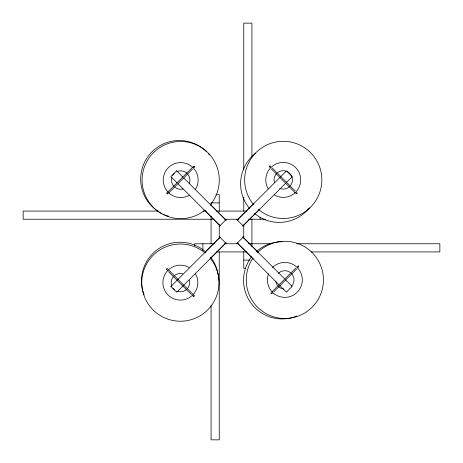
<?xml version="1.0" encoding="UTF-8"?>
<svg xmlns="http://www.w3.org/2000/svg" width="463" height="463" viewBox="0 0 463 463"><rect width="100%" height="100%" fill="white"/><g stroke="black" fill="none" stroke-linecap="round" stroke-linejoin="round"><path stroke-width="0.69" d="M176.687 170.76L170.835 176.611L176.97 182.752M168.034 191.804L192.423 167.415M168.943 192.712L192.567 169.088M166.42 269.321L167.056 268.679M269.292 166.593L269.935 165.951M219.242 226.424L226.424 219.242M204.582 252.642L219.919 237.305M237.305 219.919L253.666 203.558M170.911 286.458L219.994 237.374M237.374 219.994L286.458 170.911L292.24 176.687L286.614 182.312M210.358 258.418L225.695 243.081M243.081 225.695L259.442 209.334M226.28 242.641L176.687 292.24L170.835 286.389M242.641 226.28L285.59 183.336M236.576 243.758L243.758 236.576M193.517 296.418L194.159 295.776M296.395 193.69L297.032 193.054M272.198 291.632L295.822 268.008M273.87 291.777L296.731 268.916M215.839 194.732L219.242 194.732L219.242 211.365M219.242 202.904L211.076 202.904L211.076 205.624M158.311 211.076L23.15 211.076L23.15 219.242L213.958 219.242M203.124 211.076L206.012 211.076M216.522 211.076L246.478 211.076M224.769 219.242L238.468 219.242M248.521 219.242L265.542 219.242M214.438 243.758L194.732 243.758L194.732 245.801M224.532 243.758L238.231 243.758M248.521 243.758L271.44 243.758M296.737 243.758L439.85 243.758L439.85 251.924L311.194 251.924M216.522 251.924L246.478 251.924M243.758 260.096L249.881 260.096M245.801 268.268L243.758 268.268L243.758 251.635M272.267 168.017L295.134 190.878M271.359 168.926L294.983 192.55M298.155 265.941L298.797 266.578M193.997 166.113L194.634 166.749M236.576 219.242L243.758 226.424M210.434 204.507L226.28 220.359M242.641 236.72L257.984 252.057M176.611 170.835L182.752 176.97M183.77 177.995L225.695 219.919M243.081 237.305L284.496 278.714M285.515 279.739L292.165 286.389L286.389 292.165L279.739 285.515M204.658 210.283L219.994 225.626M237.374 243.006L253.226 258.858M177.995 183.77L219.919 225.695M237.305 243.081L278.714 284.496M219.242 236.576L226.424 243.758M271.058 293.038L271.7 293.681M166.894 193.21L167.537 193.852M168.63 269.981L193.019 294.37M168.486 271.654L191.346 294.514M260.096 217.199L260.096 219.242M251.924 156.916L251.924 23.15L243.758 23.15L243.758 169.933M251.924 219.097L251.924 246.478M243.758 197.342L243.758 211.145M243.758 224.989L243.758 238.011M219.242 224.989L219.242 238.011M219.242 251.855L219.242 439.85L211.076 439.85L211.076 305.412M211.076 216.522L211.076 243.903M211.076 256.988L211.076 258.429M202.904 243.758L202.904 250.564M144.155 294.943A38.603 38.603 0 0 1 205.809 252.057M210.711 257.341A38.603 38.603 0 0 1 218.681 280.121M309.388 207.864A38.603 38.603 0 0 1 254.581 213.518M249.482 208.419A38.603 38.603 0 0 1 255.703 153.172M296.939 316.003A38.603 38.603 0 0 1 251.542 256.838M256.444 251.554A38.603 38.603 0 0 1 282.164 241.738M168.584 216.215A38.603 38.603 0 0 1 165.164 215.052M164.498 214.786A38.603 38.603 0 0 1 163.173 214.207M161.871 213.582A38.603 38.603 0 0 1 147.998 156.488A38.603 38.603 0 0 1 206.562 151.823M208.529 153.942A38.603 38.603 0 0 1 209.45 155.053M297.402 266.879A0.642 0.642 0 0 1 297.964 266.075A0.642 0.642 0 0 1 298.664 266.769A0.642 0.642 0 0 1 297.859 267.33M272.296 292.894A0.642 0.642 0 0 1 271.839 293.681A0.642 0.642 0 0 1 271.052 293.224A0.642 0.642 0 0 1 271.509 292.442M257.55 252.595A38.603 38.603 0 0 1 321.438 267.597A38.603 38.603 0 0 1 279.565 318.127A38.603 38.603 0 0 1 252.948 258.146M291.354 273.378A9.208 9.208 0 0 1 291.354 286.4M283.645 289.022A9.208 9.208 0 0 1 278.332 286.4M277.54 285.497A9.208 9.208 0 0 1 275.716 281.093M278.332 273.378A9.208 9.208 0 0 1 290.451 272.585M297.599 267.944A17.472 17.472 0 0 1 296.997 292.448A17.472 17.472 0 0 1 272.487 292.246M272.094 291.835A17.472 17.472 0 0 1 268.494 273.737M272.487 267.533A17.472 17.472 0 0 1 297.2 267.533M193.308 167.207A0.642 0.642 0 0 1 193.696 166.269A0.642 0.642 0 0 1 194.506 166.883A0.642 0.642 0 0 1 193.696 167.502M168.156 193.233A0.642 0.642 0 0 1 167.403 193.864A0.642 0.642 0 0 1 166.911 193.013A0.642 0.642 0 0 1 167.838 192.677M204.183 210.688A38.603 38.603 0 0 1 142.899 187.949A38.603 38.603 0 0 1 189.975 142.598A38.603 38.603 0 0 1 210.41 204.692M187.99 174.458A9.208 9.208 0 0 1 189.193 183.585M183.07 188.956A9.208 9.208 0 0 1 175.078 187.37M174.175 186.577A9.208 9.208 0 0 1 171.79 177.682M172.711 175.46A9.208 9.208 0 0 1 174.175 173.55M177.161 171.553A9.208 9.208 0 0 1 187.197 173.55M193.436 168.121A17.472 17.472 0 0 1 195.212 189.772M189.419 195.195A17.472 17.472 0 0 1 168.74 192.816M168.329 192.417A17.472 17.472 0 0 1 168.329 167.71A17.472 17.472 0 0 1 193.042 167.71M270.23 167.346A0.642 0.642 0 0 1 269.425 166.778A0.642 0.642 0 0 1 270.126 166.09A0.642 0.642 0 0 1 270.687 166.888M296.58 192.452A0.642 0.642 0 0 1 297.038 193.239A0.642 0.642 0 0 1 296.251 193.69A0.642 0.642 0 0 1 295.793 192.909M253.521 204.53A38.603 38.603 0 0 1 274.42 142.326A38.603 38.603 0 0 1 320.824 188.725A38.603 38.603 0 0 1 258.62 209.629M270.89 167.548A17.472 17.472 0 0 1 295.394 167.346A17.472 17.472 0 0 1 295.996 191.85M295.602 192.261A17.472 17.472 0 0 1 274.507 195.033M268.112 188.638A17.472 17.472 0 0 1 270.49 167.959M277.638 172.595A9.208 9.208 0 0 1 290.55 185.513M289.757 186.415A9.208 9.208 0 0 1 279.721 188.412M274.351 182.289A9.208 9.208 0 0 1 276.735 173.394M167.357 270.074A0.642 0.642 0 0 1 166.57 269.616A0.642 0.642 0 0 1 167.021 268.835A0.642 0.642 0 0 1 167.814 269.287M193.708 295.18A0.642 0.642 0 0 1 194.159 295.967A0.642 0.642 0 0 1 193.372 296.418A0.642 0.642 0 0 1 192.915 295.637M210.092 258.007A38.603 38.603 0 0 1 189.193 320.211A38.603 38.603 0 0 1 142.789 273.807A38.603 38.603 0 0 1 204.993 252.908M189.263 280.248A9.208 9.208 0 0 1 187.677 288.235M186.878 289.144A9.208 9.208 0 0 1 176.843 291.14M174.765 289.936A9.208 9.208 0 0 1 173.064 288.235M171.86 286.157A9.208 9.208 0 0 1 173.856 276.122M174.765 275.323A9.208 9.208 0 0 1 182.752 273.737M195.502 273.893A17.472 17.472 0 0 1 193.123 294.578M192.724 294.989A17.472 17.472 0 0 1 168.011 294.989A17.472 17.472 0 0 1 168.011 270.276M168.422 269.877A17.472 17.472 0 0 1 189.107 267.498"/></g></svg>
